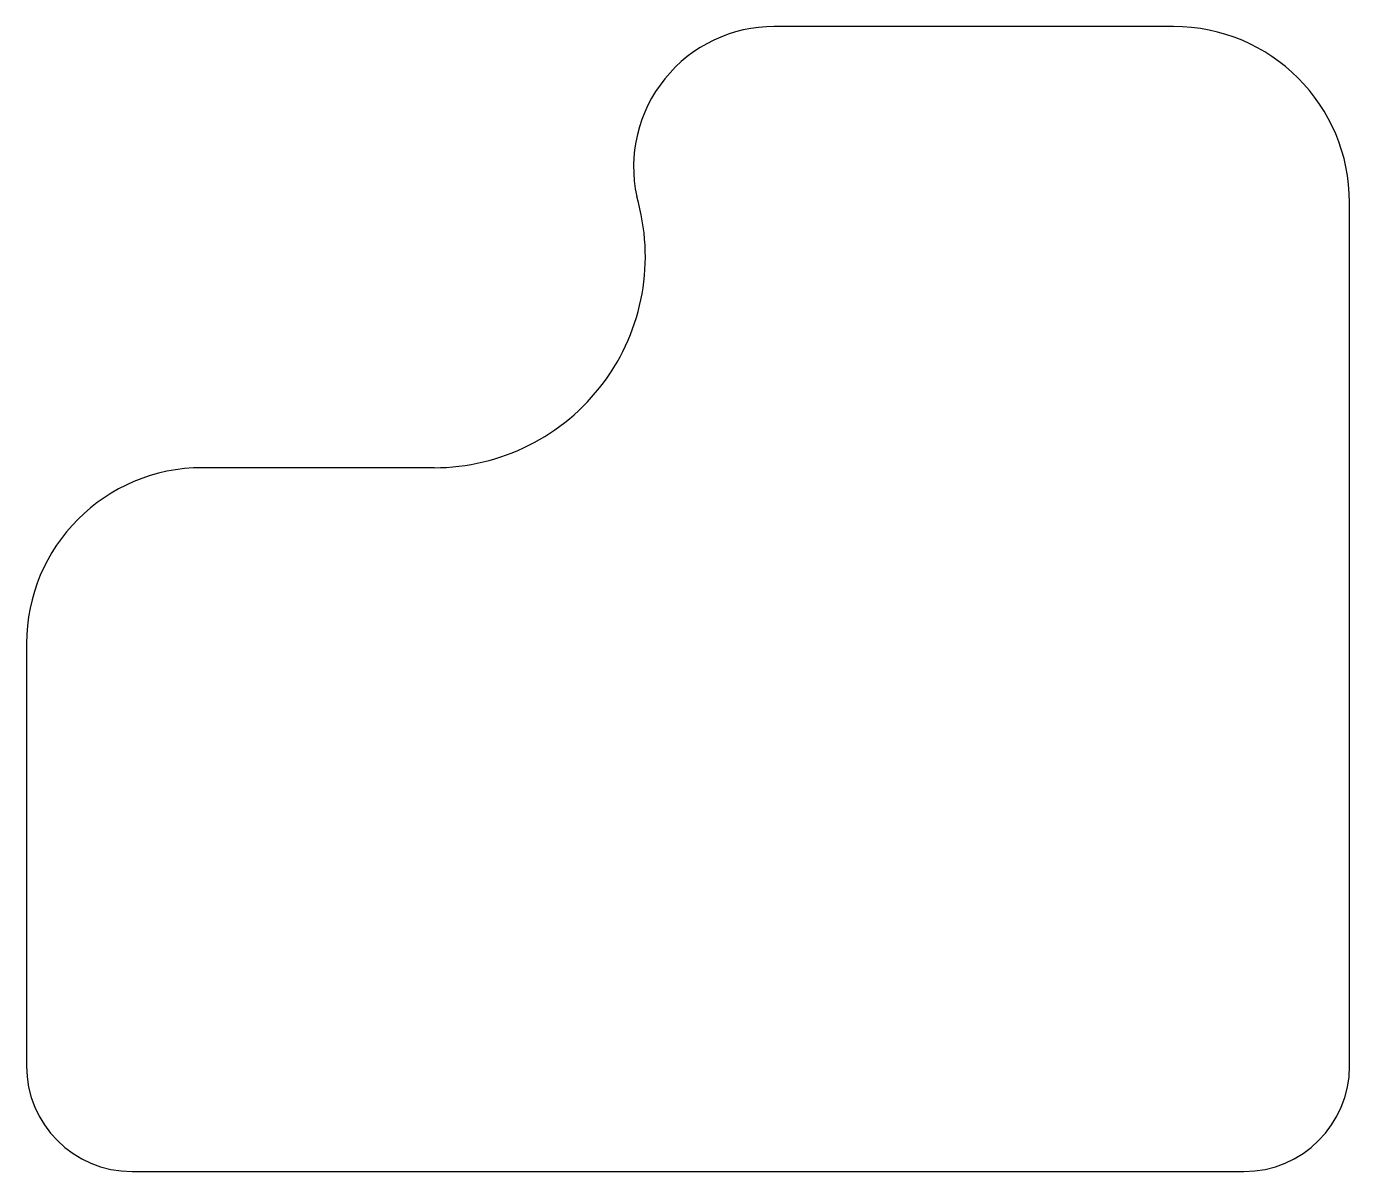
# Model space of a CAD drawing. Header units: millimetres. Extents: x -35.2 to 40, y -15 to 50.1.
import ezdxf

# ---------------------------------------------------------------- set-up
doc = ezdxf.new("R2010")
doc.units = ezdxf.units.MM
doc.layers.get('0').update_dxf_attribs({"linetype": 'CONTINUOUS'})

msp = doc.modelspace()

# ---------------------------------------------------------------- linework, layer by layer
for p, q in [((17, 50.076), (7.33, 50.076)), ((30.024, 50.076), (17, 50.076)), ((40.024, 19), (40.024, 40.076)), ((-12, 25), (-25.176, 25)), ((40.024, -9), (40.024, 19)), ((-35.176, 15), (-35.176, -9)), ((-29.176, -15), (34.024, -15))]:
    msp.add_line(p, q)
for centre, radius, start, end in [((7.33, 42.076), 8, 90, 192.05846), ((30.024, 40.076), 10, 0, 90), ((-12, 37), 12, -90, 16.48297), ((-25.176, 15), 10, 90, 180), ((-29.176, -9), 6, 180, 270), ((34.024, -9), 6, -90, 0)]:
    msp.add_arc(centre, radius, start, end)

doc.saveas('drawing.dxf')
